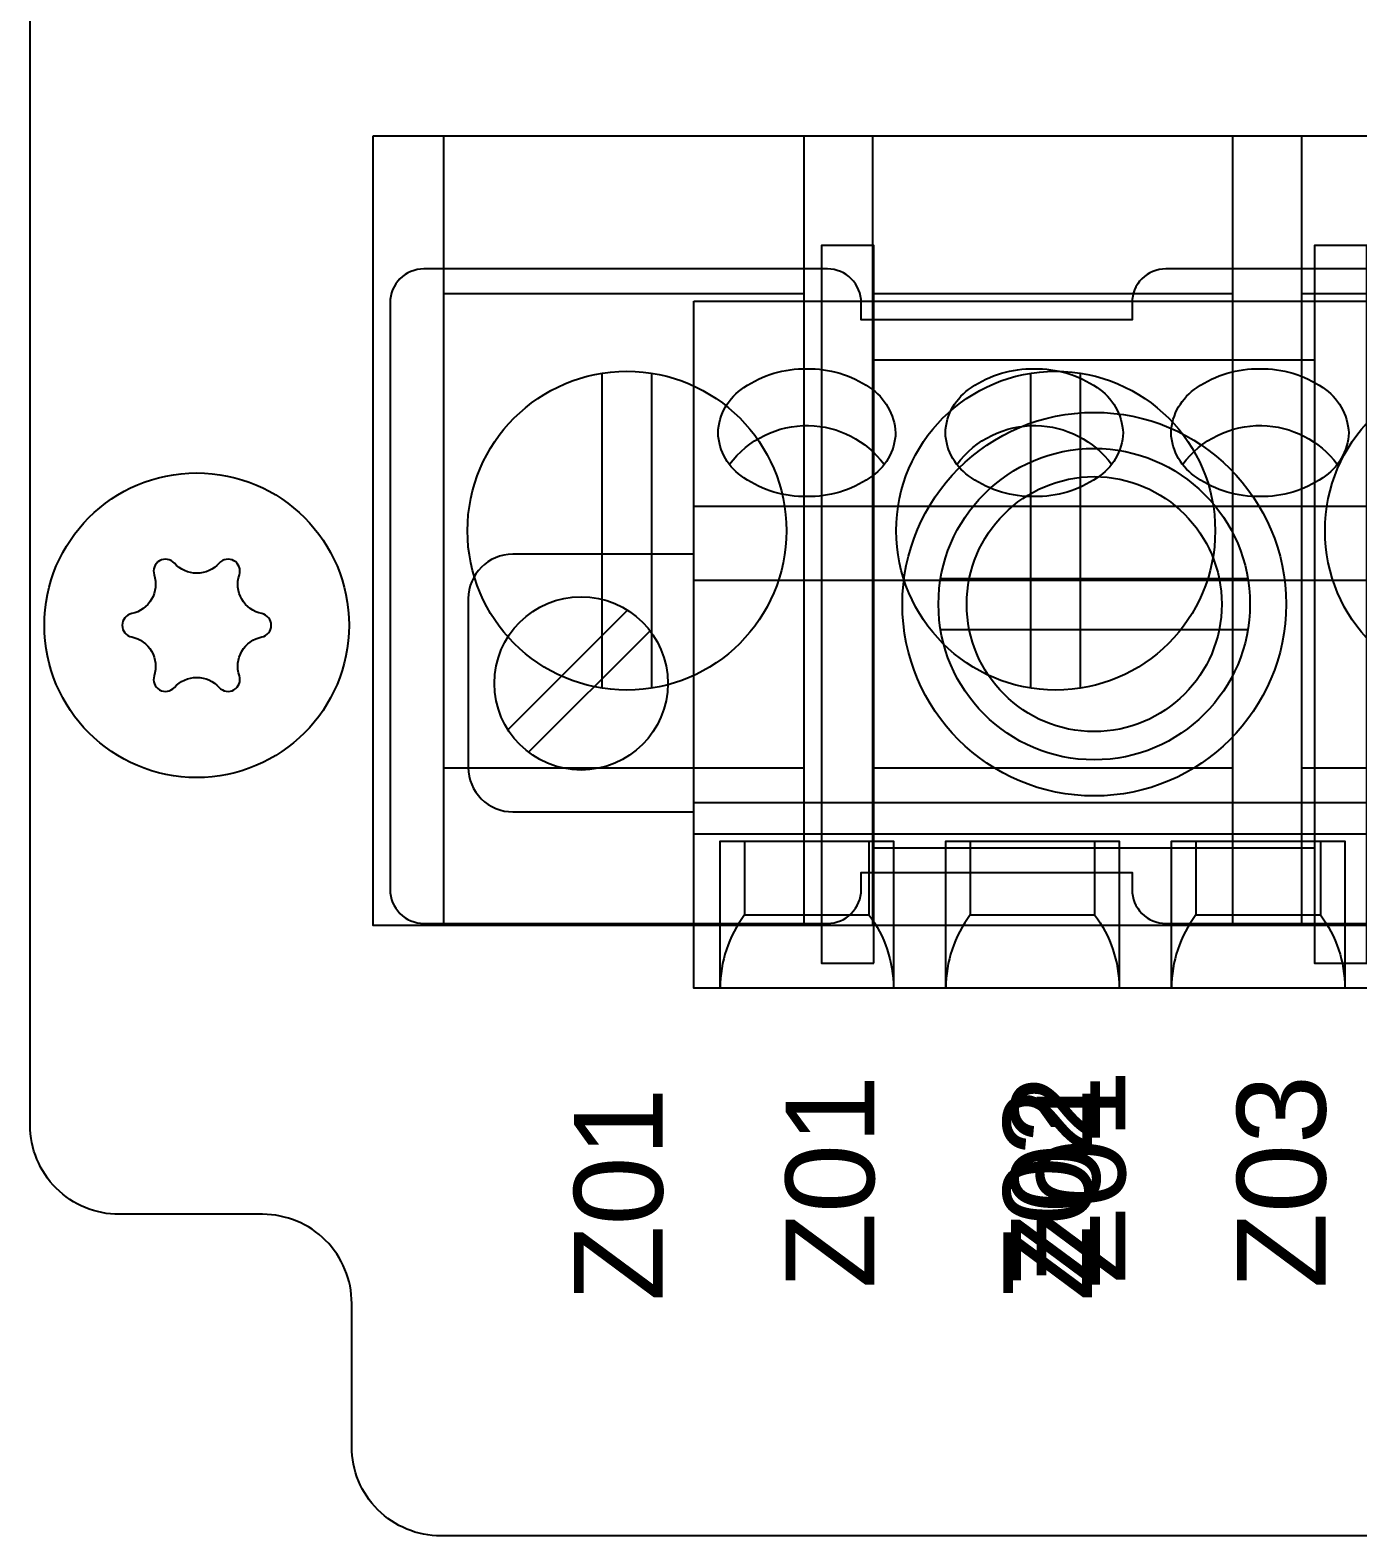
# Model space of a CAD drawing. Extents: x 0.3 to 23.7, y 0.2 to 17.5.
# Drawn here: x 17.607 to 18.784, y 1.569 to 2.903 of the extents above; entities that cross this region are included whole.
import ezdxf

# ---------------------------------------------------------------- set-up
doc = ezdxf.new("R2010")
doc.units = 0
doc.header["$MEASUREMENT"] = 0
for name, color, linetype in [('5_01__0-__EMPTY', 7, 'CONTINUOUS'), ('5_02__8-___4__ACI', 7, 'CONTINUOUS'), ('5_03__C-___4__DI_-__3__DO_', 7, 'CONTINUOUS'), ('5_04__2X___8__DO__STANDARD', 7, 'CONTINUOUS'), ('5_05__2A___8__DO__STANDARD', 7, 'CONTINUOUS'), ('5_06__2B___8__DO__STANDARD', 7, 'CONTINUOUS'), ('5_07__2C___8__DO__STANDARD', 7, 'CONTINUOUS'), ('5_08__3-___8__DI', 7, 'CONTINUOUS'), ('5_09__5-___8__AI', 7, 'CONTINUOUS'), ('5_10__6-___4__AI_-__4__AO_', 7, 'CONTINUOUS'), ('5_11__E___4__ACI_-__3__AVI', 7, 'CONTINUOUS'), ('7_00_____DWG', 7, 'CONTINUOUS')]:
    doc.layers.add(name, color=color, linetype=linetype)
doc.styles.add('ARIAL', font='arial.ttf')

msp = doc.modelspace()

# ---------------------------------------------------------------- linework, layer by layer
at = {"layer": '5_01__0-__EMPTY'}
msp.add_lwpolyline([(19.5788, 2.6917), (18.6136, 2.6917, 0.414214), (18.5837, 2.6618), (18.5837, 2.6467), (18.3437, 2.6467), (18.3437, 2.6618, 0.414214), (18.3138, 2.6917), (17.9561, 2.6917, 0.414973), (17.9262, 2.6618), (17.9262, 2.1416, 0.414973), (17.9561, 2.1117), (18.3138, 2.1117, 0.414214), (18.3437, 2.1416), (18.3437, 2.1567), (18.5837, 2.1567), (18.5837, 2.1416, 0.414214), (18.6136, 2.1117), (19.5788, 2.1117, 0.414214)], format="xyb", dxfattribs=at)
at = {"layer": '5_02__8-___4__ACI'}
for points in [[(18.3549, 2.0765), (18.3549, 2.7126), (18.3085, 2.7126), (18.3085, 2.0765)], [(18.7919, 2.0765), (18.7919, 2.7126), (18.7455, 2.7126), (18.7455, 2.0765)]]:
    msp.add_lwpolyline(points, close=True, dxfattribs=at)
for points in [[(18.7455, 2.6108), (18.3549, 2.6108)], [(18.6864, 2.4171), (18.4141, 2.4171)], [(18.4141, 2.3721), (18.6864, 2.3721)], [(18.7455, 2.1783), (18.3549, 2.1783)]]:
    msp.add_lwpolyline(points, dxfattribs=at)
for radius in [0.17, 0.138, 0.113]:
    msp.add_circle((18.5502, 2.3946), radius, dxfattribs=at)
at = {"layer": '5_03__C-___4__DI_-__3__DO_'}
msp.add_lwpolyline([(18.1955, 2.663), (19.7955, 2.663), (19.7955, 2.0543), (18.1955, 2.0543)], close=True, dxfattribs=at)
for points in [[(18.2168, 2.5465, -0.244062), (18.2398, 2.5866, -0.154167), (18.2955, 2.6032, -0.154167), (18.3512, 2.5866, -0.236767), (18.3742, 2.5465, -0.24406), (18.3512, 2.5065, -0.154167), (18.2955, 2.4899, -0.154167), (18.2398, 2.5065, -0.244061)], [(18.4183, 2.5465, -0.244062), (18.4414, 2.5866, -0.154167), (18.4971, 2.6032, -0.154167), (18.5527, 2.5866, -0.236767), (18.5758, 2.5465, -0.24406), (18.5527, 2.5065, -0.154167), (18.4971, 2.4899, -0.154167), (18.4414, 2.5065, -0.244061)], [(18.6183, 2.5465, -0.244062), (18.6414, 2.5866, -0.154167), (18.6971, 2.6032, -0.154167), (18.7527, 2.5866, -0.236767), (18.7758, 2.5465, -0.24406), (18.7527, 2.5065, -0.154167), (18.6971, 2.4899, -0.154167), (18.6414, 2.5065, -0.244061)]]:
    msp.add_lwpolyline(points, format="xyb", close=True, dxfattribs=at)
for points in [[(18.2268, 2.5185, -0.001746), (18.227, 2.5186, -0.240907), (18.2971, 2.5529, -0.231198), (18.364, 2.5186, -0.005828), (18.3643, 2.5187)], [(18.4284, 2.5185, -0.001746), (18.4286, 2.5186, -0.240907), (18.4986, 2.5529, -0.231198), (18.5656, 2.5186, -0.005828), (18.5659, 2.5187)], [(18.6284, 2.5185, -0.001746), (18.6286, 2.5186, -0.240907), (18.6986, 2.5529, -0.231198), (18.7656, 2.5186, -0.005828), (18.7659, 2.5187)], [(18.1955, 2.4388), (18.0349, 2.4388, 0.414169), (17.9955, 2.3995), (17.9955, 2.2499, 0.414258), (18.0349, 2.2105), (18.1955, 2.2105)], [(18.2404, 2.1844), (18.2404, 2.1192, 0.162853), (18.2187, 2.0543, 1.944453)], [(18.3506, 2.1844), (18.3506, 2.1192, -0.162853), (18.3723, 2.0543, -1.944453)], [(18.4404, 2.1844), (18.4404, 2.1192, 0.162853), (18.4187, 2.0543, 1.944453)], [(18.5506, 2.1844), (18.5506, 2.1192, -0.162853), (18.5723, 2.0543, -1.944453)], [(18.6404, 2.1844), (18.6404, 2.1192, 0.162853), (18.6187, 2.0543, 1.944453)], [(18.7506, 2.1844), (18.7506, 2.1192, -0.162853), (18.7723, 2.0543, -1.944453)]]:
    msp.add_lwpolyline(points, format="xyb", dxfattribs=at)
for points in [[(18.1955, 2.4814), (19.7955, 2.4814)], [(18.1955, 2.416), (19.7955, 2.416)], [(18.0306, 2.2833), (18.1365, 2.3893)], [(18.049, 2.2633), (18.1566, 2.3709)], [(18.1955, 2.2189), (19.7955, 2.2189)], [(18.1955, 2.191), (19.7955, 2.191)], [(18.2187, 2.0543), (18.2187, 2.1844), (18.3723, 2.1844), (18.3723, 2.0543)], [(18.4187, 2.0543), (18.4187, 2.1844), (18.5723, 2.1844), (18.5723, 2.0543)], [(18.6187, 2.0543), (18.6187, 2.1844), (18.7723, 2.1844), (18.7723, 2.0543)], [(18.2404, 2.1192), (18.3506, 2.1192)], [(18.4404, 2.1192), (18.5506, 2.1192)], [(18.6404, 2.1192), (18.7506, 2.1192)]]:
    msp.add_lwpolyline(points, dxfattribs=at)
msp.add_circle((18.0955, 2.3244), 0.0768, dxfattribs=at)
at = {"layer": '5_04__2X___8__DO__STANDARD'}
msp.add_lwpolyline([(18.1955, 2.663), (19.7955, 2.663), (19.7955, 2.0543), (18.1955, 2.0543)], close=True, dxfattribs=at)
for points in [[(18.2168, 2.5465, -0.244062), (18.2398, 2.5866, -0.154167), (18.2955, 2.6032, -0.154167), (18.3512, 2.5866, -0.236767), (18.3742, 2.5465, -0.24406), (18.3512, 2.5065, -0.154167), (18.2955, 2.4899, -0.154167), (18.2398, 2.5065, -0.244061)], [(18.4183, 2.5465, -0.244062), (18.4414, 2.5866, -0.154167), (18.4971, 2.6032, -0.154167), (18.5527, 2.5866, -0.236767), (18.5758, 2.5465, -0.24406), (18.5527, 2.5065, -0.154167), (18.4971, 2.4899, -0.154167), (18.4414, 2.5065, -0.244061)], [(18.6183, 2.5465, -0.244062), (18.6414, 2.5866, -0.154167), (18.6971, 2.6032, -0.154167), (18.7527, 2.5866, -0.236767), (18.7758, 2.5465, -0.24406), (18.7527, 2.5065, -0.154167), (18.6971, 2.4899, -0.154167), (18.6414, 2.5065, -0.244061)]]:
    msp.add_lwpolyline(points, format="xyb", close=True, dxfattribs=at)
for points in [[(18.2268, 2.5185, -0.001746), (18.227, 2.5186, -0.240907), (18.2971, 2.5529, -0.231198), (18.364, 2.5186, -0.005828), (18.3643, 2.5187)], [(18.4284, 2.5185, -0.001746), (18.4286, 2.5186, -0.240907), (18.4986, 2.5529, -0.231198), (18.5656, 2.5186, -0.005828), (18.5659, 2.5187)], [(18.6284, 2.5185, -0.001746), (18.6286, 2.5186, -0.240907), (18.6986, 2.5529, -0.231198), (18.7656, 2.5186, -0.005828), (18.7659, 2.5187)], [(18.1955, 2.4388), (18.0349, 2.4388, 0.414169), (17.9955, 2.3995), (17.9955, 2.2499, 0.414258), (18.0349, 2.2105), (18.1955, 2.2105)], [(18.2404, 2.1844), (18.2404, 2.1192, 0.162853), (18.2187, 2.0543, 1.944453)], [(18.3506, 2.1844), (18.3506, 2.1192, -0.162853), (18.3723, 2.0543, -1.944453)], [(18.4404, 2.1844), (18.4404, 2.1192, 0.162853), (18.4187, 2.0543, 1.944453)], [(18.5506, 2.1844), (18.5506, 2.1192, -0.162853), (18.5723, 2.0543, -1.944453)], [(18.6404, 2.1844), (18.6404, 2.1192, 0.162853), (18.6187, 2.0543, 1.944453)], [(18.7506, 2.1844), (18.7506, 2.1192, -0.162853), (18.7723, 2.0543, -1.944453)]]:
    msp.add_lwpolyline(points, format="xyb", dxfattribs=at)
for points in [[(18.1955, 2.4814), (19.7955, 2.4814)], [(18.1955, 2.416), (19.7955, 2.416)], [(18.0306, 2.2833), (18.1365, 2.3893)], [(18.049, 2.2633), (18.1566, 2.3709)], [(18.1955, 2.2189), (19.7955, 2.2189)], [(18.1955, 2.191), (19.7955, 2.191)], [(18.2187, 2.0543), (18.2187, 2.1844), (18.3723, 2.1844), (18.3723, 2.0543)], [(18.4187, 2.0543), (18.4187, 2.1844), (18.5723, 2.1844), (18.5723, 2.0543)], [(18.6187, 2.0543), (18.6187, 2.1844), (18.7723, 2.1844), (18.7723, 2.0543)], [(18.2404, 2.1192), (18.3506, 2.1192)], [(18.4404, 2.1192), (18.5506, 2.1192)], [(18.6404, 2.1192), (18.7506, 2.1192)]]:
    msp.add_lwpolyline(points, dxfattribs=at)
msp.add_circle((18.0955, 2.3244), 0.0768, dxfattribs=at)
at = {"layer": '5_05__2A___8__DO__STANDARD'}
msp.add_lwpolyline([(18.1955, 2.663), (19.7955, 2.663), (19.7955, 2.0543), (18.1955, 2.0543)], close=True, dxfattribs=at)
for points in [[(18.2168, 2.5465, -0.244062), (18.2398, 2.5866, -0.154167), (18.2955, 2.6032, -0.154167), (18.3512, 2.5866, -0.236767), (18.3742, 2.5465, -0.24406), (18.3512, 2.5065, -0.154167), (18.2955, 2.4899, -0.154167), (18.2398, 2.5065, -0.244061)], [(18.4183, 2.5465, -0.244062), (18.4414, 2.5866, -0.154167), (18.4971, 2.6032, -0.154167), (18.5527, 2.5866, -0.236767), (18.5758, 2.5465, -0.24406), (18.5527, 2.5065, -0.154167), (18.4971, 2.4899, -0.154167), (18.4414, 2.5065, -0.244061)], [(18.6183, 2.5465, -0.244062), (18.6414, 2.5866, -0.154167), (18.6971, 2.6032, -0.154167), (18.7527, 2.5866, -0.236767), (18.7758, 2.5465, -0.24406), (18.7527, 2.5065, -0.154167), (18.6971, 2.4899, -0.154167), (18.6414, 2.5065, -0.244061)]]:
    msp.add_lwpolyline(points, format="xyb", close=True, dxfattribs=at)
for points in [[(18.2268, 2.5185, -0.001746), (18.227, 2.5186, -0.240907), (18.2971, 2.5529, -0.231198), (18.364, 2.5186, -0.005828), (18.3643, 2.5187)], [(18.4284, 2.5185, -0.001746), (18.4286, 2.5186, -0.240907), (18.4986, 2.5529, -0.231198), (18.5656, 2.5186, -0.005828), (18.5659, 2.5187)], [(18.6284, 2.5185, -0.001746), (18.6286, 2.5186, -0.240907), (18.6986, 2.5529, -0.231198), (18.7656, 2.5186, -0.005828), (18.7659, 2.5187)], [(18.1955, 2.4388), (18.0349, 2.4388, 0.414169), (17.9955, 2.3995), (17.9955, 2.2499, 0.414258), (18.0349, 2.2105), (18.1955, 2.2105)], [(18.2404, 2.1844), (18.2404, 2.1192, 0.162853), (18.2187, 2.0543, 1.944453)], [(18.3506, 2.1844), (18.3506, 2.1192, -0.162853), (18.3723, 2.0543, -1.944453)], [(18.4404, 2.1844), (18.4404, 2.1192, 0.162853), (18.4187, 2.0543, 1.944453)], [(18.5506, 2.1844), (18.5506, 2.1192, -0.162853), (18.5723, 2.0543, -1.944453)], [(18.6404, 2.1844), (18.6404, 2.1192, 0.162853), (18.6187, 2.0543, 1.944453)], [(18.7506, 2.1844), (18.7506, 2.1192, -0.162853), (18.7723, 2.0543, -1.944453)]]:
    msp.add_lwpolyline(points, format="xyb", dxfattribs=at)
for points in [[(18.1955, 2.4814), (19.7955, 2.4814)], [(18.1955, 2.416), (19.7955, 2.416)], [(18.0306, 2.2833), (18.1365, 2.3893)], [(18.049, 2.2633), (18.1566, 2.3709)], [(18.1955, 2.2189), (19.7955, 2.2189)], [(18.1955, 2.191), (19.7955, 2.191)], [(18.2187, 2.0543), (18.2187, 2.1844), (18.3723, 2.1844), (18.3723, 2.0543)], [(18.4187, 2.0543), (18.4187, 2.1844), (18.5723, 2.1844), (18.5723, 2.0543)], [(18.6187, 2.0543), (18.6187, 2.1844), (18.7723, 2.1844), (18.7723, 2.0543)], [(18.2404, 2.1192), (18.3506, 2.1192)], [(18.4404, 2.1192), (18.5506, 2.1192)], [(18.6404, 2.1192), (18.7506, 2.1192)]]:
    msp.add_lwpolyline(points, dxfattribs=at)
msp.add_circle((18.0955, 2.3244), 0.0768, dxfattribs=at)
at = {"layer": '5_06__2B___8__DO__STANDARD'}
msp.add_lwpolyline([(18.1955, 2.663), (19.7955, 2.663), (19.7955, 2.0543), (18.1955, 2.0543)], close=True, dxfattribs=at)
for points in [[(18.2168, 2.5465, -0.244062), (18.2398, 2.5866, -0.154167), (18.2955, 2.6032, -0.154167), (18.3512, 2.5866, -0.236767), (18.3742, 2.5465, -0.24406), (18.3512, 2.5065, -0.154167), (18.2955, 2.4899, -0.154167), (18.2398, 2.5065, -0.244061)], [(18.4183, 2.5465, -0.244062), (18.4414, 2.5866, -0.154167), (18.4971, 2.6032, -0.154167), (18.5527, 2.5866, -0.236767), (18.5758, 2.5465, -0.24406), (18.5527, 2.5065, -0.154167), (18.4971, 2.4899, -0.154167), (18.4414, 2.5065, -0.244061)], [(18.6183, 2.5465, -0.244062), (18.6414, 2.5866, -0.154167), (18.6971, 2.6032, -0.154167), (18.7527, 2.5866, -0.236767), (18.7758, 2.5465, -0.24406), (18.7527, 2.5065, -0.154167), (18.6971, 2.4899, -0.154167), (18.6414, 2.5065, -0.244061)]]:
    msp.add_lwpolyline(points, format="xyb", close=True, dxfattribs=at)
for points in [[(18.2268, 2.5185, -0.001746), (18.227, 2.5186, -0.240907), (18.2971, 2.5529, -0.231198), (18.364, 2.5186, -0.005828), (18.3643, 2.5187)], [(18.4284, 2.5185, -0.001746), (18.4286, 2.5186, -0.240907), (18.4986, 2.5529, -0.231198), (18.5656, 2.5186, -0.005828), (18.5659, 2.5187)], [(18.6284, 2.5185, -0.001746), (18.6286, 2.5186, -0.240907), (18.6986, 2.5529, -0.231198), (18.7656, 2.5186, -0.005828), (18.7659, 2.5187)], [(18.1955, 2.4388), (18.0349, 2.4388, 0.414169), (17.9955, 2.3995), (17.9955, 2.2499, 0.414258), (18.0349, 2.2105), (18.1955, 2.2105)], [(18.2404, 2.1844), (18.2404, 2.1192, 0.162853), (18.2187, 2.0543, 1.944453)], [(18.3506, 2.1844), (18.3506, 2.1192, -0.162853), (18.3723, 2.0543, -1.944453)], [(18.4404, 2.1844), (18.4404, 2.1192, 0.162853), (18.4187, 2.0543, 1.944453)], [(18.5506, 2.1844), (18.5506, 2.1192, -0.162853), (18.5723, 2.0543, -1.944453)], [(18.6404, 2.1844), (18.6404, 2.1192, 0.162853), (18.6187, 2.0543, 1.944453)], [(18.7506, 2.1844), (18.7506, 2.1192, -0.162853), (18.7723, 2.0543, -1.944453)]]:
    msp.add_lwpolyline(points, format="xyb", dxfattribs=at)
for points in [[(18.1955, 2.4814), (19.7955, 2.4814)], [(18.1955, 2.416), (19.7955, 2.416)], [(18.0306, 2.2833), (18.1365, 2.3893)], [(18.049, 2.2633), (18.1566, 2.3709)], [(18.1955, 2.2189), (19.7955, 2.2189)], [(18.1955, 2.191), (19.7955, 2.191)], [(18.2187, 2.0543), (18.2187, 2.1844), (18.3723, 2.1844), (18.3723, 2.0543)], [(18.4187, 2.0543), (18.4187, 2.1844), (18.5723, 2.1844), (18.5723, 2.0543)], [(18.6187, 2.0543), (18.6187, 2.1844), (18.7723, 2.1844), (18.7723, 2.0543)], [(18.2404, 2.1192), (18.3506, 2.1192)], [(18.4404, 2.1192), (18.5506, 2.1192)], [(18.6404, 2.1192), (18.7506, 2.1192)]]:
    msp.add_lwpolyline(points, dxfattribs=at)
msp.add_circle((18.0955, 2.3244), 0.0768, dxfattribs=at)
at = {"layer": '5_07__2C___8__DO__STANDARD'}
msp.add_lwpolyline([(18.1955, 2.663), (19.7955, 2.663), (19.7955, 2.0543), (18.1955, 2.0543)], close=True, dxfattribs=at)
for points in [[(18.2168, 2.5465, -0.244062), (18.2398, 2.5866, -0.154167), (18.2955, 2.6032, -0.154167), (18.3512, 2.5866, -0.236767), (18.3742, 2.5465, -0.24406), (18.3512, 2.5065, -0.154167), (18.2955, 2.4899, -0.154167), (18.2398, 2.5065, -0.244061)], [(18.4183, 2.5465, -0.244062), (18.4414, 2.5866, -0.154167), (18.4971, 2.6032, -0.154167), (18.5527, 2.5866, -0.236767), (18.5758, 2.5465, -0.24406), (18.5527, 2.5065, -0.154167), (18.4971, 2.4899, -0.154167), (18.4414, 2.5065, -0.244061)], [(18.6183, 2.5465, -0.244062), (18.6414, 2.5866, -0.154167), (18.6971, 2.6032, -0.154167), (18.7527, 2.5866, -0.236767), (18.7758, 2.5465, -0.24406), (18.7527, 2.5065, -0.154167), (18.6971, 2.4899, -0.154167), (18.6414, 2.5065, -0.244061)]]:
    msp.add_lwpolyline(points, format="xyb", close=True, dxfattribs=at)
for points in [[(18.2268, 2.5185, -0.001746), (18.227, 2.5186, -0.240907), (18.2971, 2.5529, -0.231198), (18.364, 2.5186, -0.005828), (18.3643, 2.5187)], [(18.4284, 2.5185, -0.001746), (18.4286, 2.5186, -0.240907), (18.4986, 2.5529, -0.231198), (18.5656, 2.5186, -0.005828), (18.5659, 2.5187)], [(18.6284, 2.5185, -0.001746), (18.6286, 2.5186, -0.240907), (18.6986, 2.5529, -0.231198), (18.7656, 2.5186, -0.005828), (18.7659, 2.5187)], [(18.1955, 2.4388), (18.0349, 2.4388, 0.414169), (17.9955, 2.3995), (17.9955, 2.2499, 0.414258), (18.0349, 2.2105), (18.1955, 2.2105)], [(18.2404, 2.1844), (18.2404, 2.1192, 0.162853), (18.2187, 2.0543, 1.944453)], [(18.3506, 2.1844), (18.3506, 2.1192, -0.162853), (18.3723, 2.0543, -1.944453)], [(18.4404, 2.1844), (18.4404, 2.1192, 0.162853), (18.4187, 2.0543, 1.944453)], [(18.5506, 2.1844), (18.5506, 2.1192, -0.162853), (18.5723, 2.0543, -1.944453)], [(18.6404, 2.1844), (18.6404, 2.1192, 0.162853), (18.6187, 2.0543, 1.944453)], [(18.7506, 2.1844), (18.7506, 2.1192, -0.162853), (18.7723, 2.0543, -1.944453)]]:
    msp.add_lwpolyline(points, format="xyb", dxfattribs=at)
for points in [[(18.1955, 2.4814), (19.7955, 2.4814)], [(18.1955, 2.416), (19.7955, 2.416)], [(18.0306, 2.2833), (18.1365, 2.3893)], [(18.049, 2.2633), (18.1566, 2.3709)], [(18.1955, 2.2189), (19.7955, 2.2189)], [(18.1955, 2.191), (19.7955, 2.191)], [(18.2187, 2.0543), (18.2187, 2.1844), (18.3723, 2.1844), (18.3723, 2.0543)], [(18.4187, 2.0543), (18.4187, 2.1844), (18.5723, 2.1844), (18.5723, 2.0543)], [(18.6187, 2.0543), (18.6187, 2.1844), (18.7723, 2.1844), (18.7723, 2.0543)], [(18.2404, 2.1192), (18.3506, 2.1192)], [(18.4404, 2.1192), (18.5506, 2.1192)], [(18.6404, 2.1192), (18.7506, 2.1192)]]:
    msp.add_lwpolyline(points, dxfattribs=at)
msp.add_circle((18.0955, 2.3244), 0.0768, dxfattribs=at)
at = {"layer": '5_08__3-___8__DI'}
msp.add_lwpolyline([(18.1955, 2.663), (19.7955, 2.663), (19.7955, 2.0543), (18.1955, 2.0543)], close=True, dxfattribs=at)
for points in [[(18.2168, 2.5465, -0.244062), (18.2398, 2.5866, -0.154167), (18.2955, 2.6032, -0.154167), (18.3512, 2.5866, -0.236767), (18.3742, 2.5465, -0.24406), (18.3512, 2.5065, -0.154167), (18.2955, 2.4899, -0.154167), (18.2398, 2.5065, -0.244061)], [(18.4183, 2.5465, -0.244062), (18.4414, 2.5866, -0.154167), (18.4971, 2.6032, -0.154167), (18.5527, 2.5866, -0.236767), (18.5758, 2.5465, -0.24406), (18.5527, 2.5065, -0.154167), (18.4971, 2.4899, -0.154167), (18.4414, 2.5065, -0.244061)], [(18.6183, 2.5465, -0.244062), (18.6414, 2.5866, -0.154167), (18.6971, 2.6032, -0.154167), (18.7527, 2.5866, -0.236767), (18.7758, 2.5465, -0.24406), (18.7527, 2.5065, -0.154167), (18.6971, 2.4899, -0.154167), (18.6414, 2.5065, -0.244061)]]:
    msp.add_lwpolyline(points, format="xyb", close=True, dxfattribs=at)
for points in [[(18.2268, 2.5185, -0.001746), (18.227, 2.5186, -0.240907), (18.2971, 2.5529, -0.231198), (18.364, 2.5186, -0.005828), (18.3643, 2.5187)], [(18.4284, 2.5185, -0.001746), (18.4286, 2.5186, -0.240907), (18.4986, 2.5529, -0.231198), (18.5656, 2.5186, -0.005828), (18.5659, 2.5187)], [(18.6284, 2.5185, -0.001746), (18.6286, 2.5186, -0.240907), (18.6986, 2.5529, -0.231198), (18.7656, 2.5186, -0.005828), (18.7659, 2.5187)], [(18.1955, 2.4388), (18.0349, 2.4388, 0.414169), (17.9955, 2.3995), (17.9955, 2.2499, 0.414258), (18.0349, 2.2105), (18.1955, 2.2105)], [(18.2404, 2.1844), (18.2404, 2.1192, 0.162853), (18.2187, 2.0543, 1.944453)], [(18.3506, 2.1844), (18.3506, 2.1192, -0.162853), (18.3723, 2.0543, -1.944453)], [(18.4404, 2.1844), (18.4404, 2.1192, 0.162853), (18.4187, 2.0543, 1.944453)], [(18.5506, 2.1844), (18.5506, 2.1192, -0.162853), (18.5723, 2.0543, -1.944453)], [(18.6404, 2.1844), (18.6404, 2.1192, 0.162853), (18.6187, 2.0543, 1.944453)], [(18.7506, 2.1844), (18.7506, 2.1192, -0.162853), (18.7723, 2.0543, -1.944453)]]:
    msp.add_lwpolyline(points, format="xyb", dxfattribs=at)
for points in [[(18.1955, 2.4814), (19.7955, 2.4814)], [(18.1955, 2.416), (19.7955, 2.416)], [(18.0306, 2.2833), (18.1365, 2.3893)], [(18.049, 2.2633), (18.1566, 2.3709)], [(18.1955, 2.2189), (19.7955, 2.2189)], [(18.1955, 2.191), (19.7955, 2.191)], [(18.2187, 2.0543), (18.2187, 2.1844), (18.3723, 2.1844), (18.3723, 2.0543)], [(18.4187, 2.0543), (18.4187, 2.1844), (18.5723, 2.1844), (18.5723, 2.0543)], [(18.6187, 2.0543), (18.6187, 2.1844), (18.7723, 2.1844), (18.7723, 2.0543)], [(18.2404, 2.1192), (18.3506, 2.1192)], [(18.4404, 2.1192), (18.5506, 2.1192)], [(18.6404, 2.1192), (18.7506, 2.1192)]]:
    msp.add_lwpolyline(points, dxfattribs=at)
msp.add_circle((18.0955, 2.3244), 0.0768, dxfattribs=at)
at = {"layer": '5_09__5-___8__AI'}
msp.add_lwpolyline([(18.1955, 2.663), (19.7955, 2.663), (19.7955, 2.0543), (18.1955, 2.0543)], close=True, dxfattribs=at)
for points in [[(18.2168, 2.5465, -0.244062), (18.2398, 2.5866, -0.154167), (18.2955, 2.6032, -0.154167), (18.3512, 2.5866, -0.236767), (18.3742, 2.5465, -0.24406), (18.3512, 2.5065, -0.154167), (18.2955, 2.4899, -0.154167), (18.2398, 2.5065, -0.244061)], [(18.4183, 2.5465, -0.244062), (18.4414, 2.5866, -0.154167), (18.4971, 2.6032, -0.154167), (18.5527, 2.5866, -0.236767), (18.5758, 2.5465, -0.24406), (18.5527, 2.5065, -0.154167), (18.4971, 2.4899, -0.154167), (18.4414, 2.5065, -0.244061)], [(18.6183, 2.5465, -0.244062), (18.6414, 2.5866, -0.154167), (18.6971, 2.6032, -0.154167), (18.7527, 2.5866, -0.236767), (18.7758, 2.5465, -0.24406), (18.7527, 2.5065, -0.154167), (18.6971, 2.4899, -0.154167), (18.6414, 2.5065, -0.244061)]]:
    msp.add_lwpolyline(points, format="xyb", close=True, dxfattribs=at)
for points in [[(18.2268, 2.5185, -0.001746), (18.227, 2.5186, -0.240907), (18.2971, 2.5529, -0.231198), (18.364, 2.5186, -0.005828), (18.3643, 2.5187)], [(18.4284, 2.5185, -0.001746), (18.4286, 2.5186, -0.240907), (18.4986, 2.5529, -0.231198), (18.5656, 2.5186, -0.005828), (18.5659, 2.5187)], [(18.6284, 2.5185, -0.001746), (18.6286, 2.5186, -0.240907), (18.6986, 2.5529, -0.231198), (18.7656, 2.5186, -0.005828), (18.7659, 2.5187)], [(18.1955, 2.4388), (18.0349, 2.4388, 0.414169), (17.9955, 2.3995), (17.9955, 2.2499, 0.414258), (18.0349, 2.2105), (18.1955, 2.2105)], [(18.2404, 2.1844), (18.2404, 2.1192, 0.162853), (18.2187, 2.0543, 1.944453)], [(18.3506, 2.1844), (18.3506, 2.1192, -0.162853), (18.3723, 2.0543, -1.944453)], [(18.4404, 2.1844), (18.4404, 2.1192, 0.162853), (18.4187, 2.0543, 1.944453)], [(18.5506, 2.1844), (18.5506, 2.1192, -0.162853), (18.5723, 2.0543, -1.944453)], [(18.6404, 2.1844), (18.6404, 2.1192, 0.162853), (18.6187, 2.0543, 1.944453)], [(18.7506, 2.1844), (18.7506, 2.1192, -0.162853), (18.7723, 2.0543, -1.944453)]]:
    msp.add_lwpolyline(points, format="xyb", dxfattribs=at)
for points in [[(18.1955, 2.4814), (19.7955, 2.4814)], [(18.1955, 2.416), (19.7955, 2.416)], [(18.0306, 2.2833), (18.1365, 2.3893)], [(18.049, 2.2633), (18.1566, 2.3709)], [(18.1955, 2.2189), (19.7955, 2.2189)], [(18.1955, 2.191), (19.7955, 2.191)], [(18.2187, 2.0543), (18.2187, 2.1844), (18.3723, 2.1844), (18.3723, 2.0543)], [(18.4187, 2.0543), (18.4187, 2.1844), (18.5723, 2.1844), (18.5723, 2.0543)], [(18.6187, 2.0543), (18.6187, 2.1844), (18.7723, 2.1844), (18.7723, 2.0543)], [(18.2404, 2.1192), (18.3506, 2.1192)], [(18.4404, 2.1192), (18.5506, 2.1192)], [(18.6404, 2.1192), (18.7506, 2.1192)]]:
    msp.add_lwpolyline(points, dxfattribs=at)
msp.add_circle((18.0955, 2.3244), 0.0768, dxfattribs=at)
at = {"layer": '5_10__6-___4__AI_-__4__AO_'}
msp.add_lwpolyline([(18.1955, 2.663), (19.7955, 2.663), (19.7955, 2.0543), (18.1955, 2.0543)], close=True, dxfattribs=at)
for points in [[(18.2168, 2.5465, -0.244062), (18.2398, 2.5866, -0.154167), (18.2955, 2.6032, -0.154167), (18.3512, 2.5866, -0.236767), (18.3742, 2.5465, -0.24406), (18.3512, 2.5065, -0.154167), (18.2955, 2.4899, -0.154167), (18.2398, 2.5065, -0.244061)], [(18.4183, 2.5465, -0.244062), (18.4414, 2.5866, -0.154167), (18.4971, 2.6032, -0.154167), (18.5527, 2.5866, -0.236767), (18.5758, 2.5465, -0.24406), (18.5527, 2.5065, -0.154167), (18.4971, 2.4899, -0.154167), (18.4414, 2.5065, -0.244061)], [(18.6183, 2.5465, -0.244062), (18.6414, 2.5866, -0.154167), (18.6971, 2.6032, -0.154167), (18.7527, 2.5866, -0.236767), (18.7758, 2.5465, -0.24406), (18.7527, 2.5065, -0.154167), (18.6971, 2.4899, -0.154167), (18.6414, 2.5065, -0.244061)]]:
    msp.add_lwpolyline(points, format="xyb", close=True, dxfattribs=at)
for points in [[(18.2268, 2.5185, -0.001746), (18.227, 2.5186, -0.240907), (18.2971, 2.5529, -0.231198), (18.364, 2.5186, -0.005828), (18.3643, 2.5187)], [(18.4284, 2.5185, -0.001746), (18.4286, 2.5186, -0.240907), (18.4986, 2.5529, -0.231198), (18.5656, 2.5186, -0.005828), (18.5659, 2.5187)], [(18.6284, 2.5185, -0.001746), (18.6286, 2.5186, -0.240907), (18.6986, 2.5529, -0.231198), (18.7656, 2.5186, -0.005828), (18.7659, 2.5187)], [(18.1955, 2.4388), (18.0349, 2.4388, 0.414169), (17.9955, 2.3995), (17.9955, 2.2499, 0.414258), (18.0349, 2.2105), (18.1955, 2.2105)], [(18.2404, 2.1844), (18.2404, 2.1192, 0.162853), (18.2187, 2.0543, 1.944453)], [(18.3506, 2.1844), (18.3506, 2.1192, -0.162853), (18.3723, 2.0543, -1.944453)], [(18.4404, 2.1844), (18.4404, 2.1192, 0.162853), (18.4187, 2.0543, 1.944453)], [(18.5506, 2.1844), (18.5506, 2.1192, -0.162853), (18.5723, 2.0543, -1.944453)], [(18.6404, 2.1844), (18.6404, 2.1192, 0.162853), (18.6187, 2.0543, 1.944453)], [(18.7506, 2.1844), (18.7506, 2.1192, -0.162853), (18.7723, 2.0543, -1.944453)]]:
    msp.add_lwpolyline(points, format="xyb", dxfattribs=at)
for points in [[(18.1955, 2.4814), (19.7955, 2.4814)], [(18.1955, 2.416), (19.7955, 2.416)], [(18.0306, 2.2833), (18.1365, 2.3893)], [(18.049, 2.2633), (18.1566, 2.3709)], [(18.1955, 2.2189), (19.7955, 2.2189)], [(18.1955, 2.191), (19.7955, 2.191)], [(18.2187, 2.0543), (18.2187, 2.1844), (18.3723, 2.1844), (18.3723, 2.0543)], [(18.4187, 2.0543), (18.4187, 2.1844), (18.5723, 2.1844), (18.5723, 2.0543)], [(18.6187, 2.0543), (18.6187, 2.1844), (18.7723, 2.1844), (18.7723, 2.0543)], [(18.2404, 2.1192), (18.3506, 2.1192)], [(18.4404, 2.1192), (18.5506, 2.1192)], [(18.6404, 2.1192), (18.7506, 2.1192)]]:
    msp.add_lwpolyline(points, dxfattribs=at)
msp.add_circle((18.0955, 2.3244), 0.0768, dxfattribs=at)
at = {"layer": '5_11__E___4__ACI_-__3__AVI'}
msp.add_lwpolyline([(17.9111, 2.8097), (20.2561, 2.8097), (20.2561, 2.1097), (17.9111, 2.1097)], close=True, dxfattribs=at)
for points in [[(17.9739, 2.1097), (17.9739, 2.8097)], [(18.2931, 2.1097), (18.2931, 2.8097)], [(18.354, 2.1097), (18.354, 2.8097)], [(18.6731, 2.1097), (18.6731, 2.8097)], [(18.7341, 2.1097), (18.7341, 2.8097)], [(17.9739, 2.67), (18.2931, 2.67)], [(18.354, 2.67), (18.6731, 2.67)], [(18.7341, 2.67), (19.0531, 2.67)], [(18.1141, 2.3202), (18.1141, 2.5993)], [(18.1581, 2.3202), (18.1581, 2.5993)], [(18.4941, 2.3202), (18.4941, 2.5993)], [(18.5381, 2.3202), (18.5381, 2.5993)], [(17.9739, 2.2494), (18.2931, 2.2494)], [(18.354, 2.2494), (18.6731, 2.2494)], [(18.7341, 2.2494), (19.0531, 2.2494)]]:
    msp.add_lwpolyline(points, dxfattribs=at)
for centre in [(18.1361, 2.4597), (18.5161, 2.4597), (18.8961, 2.4597)]:
    msp.add_circle(centre, 0.1413, dxfattribs=at)
at = {"layer": '7_00_____DWG'}
for points in [[(17.9712, 8.8523), (22.6369, 8.8523, -0.414214), (22.7159, 8.7733), (22.7159, 8.6463, 0.414214), (22.7949, 8.5673), (22.9219, 8.5673, -0.414214), (23.0009, 8.4883), (23.0009, 1.9328, -0.414214), (22.9219, 1.8538), (22.7949, 1.8538, 0.414214), (22.7159, 1.7748), (22.7159, 1.6478, -0.414214), (22.6369, 1.5688), (17.9712, 1.5688, -0.414214), (17.8922, 1.6478), (17.8922, 1.7748, 0.414214), (17.8132, 1.8538), (17.6862, 1.8538, -0.414214), (17.6072, 1.9328), (17.6072, 8.4883, -0.414214), (17.6862, 8.5673), (17.8132, 8.5673, 0.414214), (17.8922, 8.6463), (17.8922, 8.7733, -0.414214)], [(17.7948, 2.3528, -0.214133), (17.8125, 2.3655, 0.812603), (17.8125, 2.3862, -0.213359), (17.7948, 2.3989, -0.215316), (17.7926, 2.4206, 0.812603), (17.7747, 2.4309, -0.213211), (17.7549, 2.422, -0.214133), (17.735, 2.4309, 0.812603), (17.7171, 2.4206, -0.215316), (17.7148, 2.3989, -0.213359), (17.6972, 2.3862, 0.812603), (17.6972, 2.3655, -0.214133), (17.7148, 2.3528, -0.213673), (17.7171, 2.3311, 0.812603), (17.735, 2.3208, -0.214133), (17.7548, 2.3297, -0.214133), (17.7747, 2.3208, 0.812603), (17.7926, 2.3311, -0.213673)]]:
    msp.add_lwpolyline(points, format="xyb", close=True, dxfattribs=at)
msp.add_circle((17.7548, 2.3759), 0.135, dxfattribs=at)

# ---------------------------------------------------------------- texts
at = {"layer": '5_01__0-__EMPTY', "style": 'ARIAL'}
for s, p in [('Z01', (18.3553, 1.7879)), ('Z02', (18.5552, 1.7879)), ('Z03', (18.7553, 1.7879))]:
    msp.add_text(s, height=0.07867, rotation=90, dxfattribs=at).set_placement(p)
at = {"layer": '5_02__8-___4__ACI', "style": 'ARIAL'}
msp.add_text('Z01', height=0.07867, rotation=90, dxfattribs=at).set_placement((18.5778, 1.7924))
at = {"layer": '5_03__C-___4__DI_-__3__DO_', "style": 'ARIAL'}
for s, p in [('Z01', (18.3553, 1.7879)), ('Z02', (18.5552, 1.7879)), ('Z03', (18.7553, 1.7879))]:
    msp.add_text(s, height=0.07867, rotation=90, dxfattribs=at).set_placement(p)
at = {"layer": '5_04__2X___8__DO__STANDARD', "style": 'ARIAL'}
for s, p in [('Z01', (18.3553, 1.7879)), ('Z02', (18.5552, 1.7879)), ('Z03', (18.7553, 1.7879))]:
    msp.add_text(s, height=0.07867, rotation=90, dxfattribs=at).set_placement(p)
at = {"layer": '5_05__2A___8__DO__STANDARD', "style": 'ARIAL'}
for s, p in [('Z01', (18.3553, 1.7879)), ('Z02', (18.5552, 1.7879)), ('Z03', (18.7553, 1.7879))]:
    msp.add_text(s, height=0.07867, rotation=90, dxfattribs=at).set_placement(p)
at = {"layer": '5_06__2B___8__DO__STANDARD', "style": 'ARIAL'}
for s, p in [('Z01', (18.3553, 1.7879)), ('Z02', (18.5552, 1.7879)), ('Z03', (18.7553, 1.7879))]:
    msp.add_text(s, height=0.07867, rotation=90, dxfattribs=at).set_placement(p)
at = {"layer": '5_07__2C___8__DO__STANDARD', "style": 'ARIAL'}
for s, p in [('Z01', (18.3553, 1.7879)), ('Z02', (18.5552, 1.7879)), ('Z03', (18.7553, 1.7879))]:
    msp.add_text(s, height=0.07867, rotation=90, dxfattribs=at).set_placement(p)
at = {"layer": '5_08__3-___8__DI', "style": 'ARIAL'}
for s, p in [('Z01', (18.3553, 1.7879)), ('Z02', (18.5552, 1.7879)), ('Z03', (18.7553, 1.7879))]:
    msp.add_text(s, height=0.07867, rotation=90, dxfattribs=at).set_placement(p)
at = {"layer": '5_09__5-___8__AI', "style": 'ARIAL'}
for s, p in [('Z01', (18.3553, 1.7879)), ('Z02', (18.5552, 1.7879)), ('Z03', (18.7553, 1.7879))]:
    msp.add_text(s, height=0.07867, rotation=90, dxfattribs=at).set_placement(p)
at = {"layer": '5_10__6-___4__AI_-__4__AO_', "style": 'ARIAL'}
for s, p in [('Z01', (18.3553, 1.7879)), ('Z02', (18.5552, 1.7879)), ('Z03', (18.7553, 1.7879))]:
    msp.add_text(s, height=0.07867, rotation=90, dxfattribs=at).set_placement(p)
at = {"layer": '5_11__E___4__ACI_-__3__AVI', "style": 'ARIAL'}
for s, p in [('Z01', (18.1678, 1.7768)), ('Z02', (18.5482, 1.7768))]:
    msp.add_text(s, height=0.07867, rotation=90, dxfattribs=at).set_placement(p)

doc.saveas('drawing.dxf')
